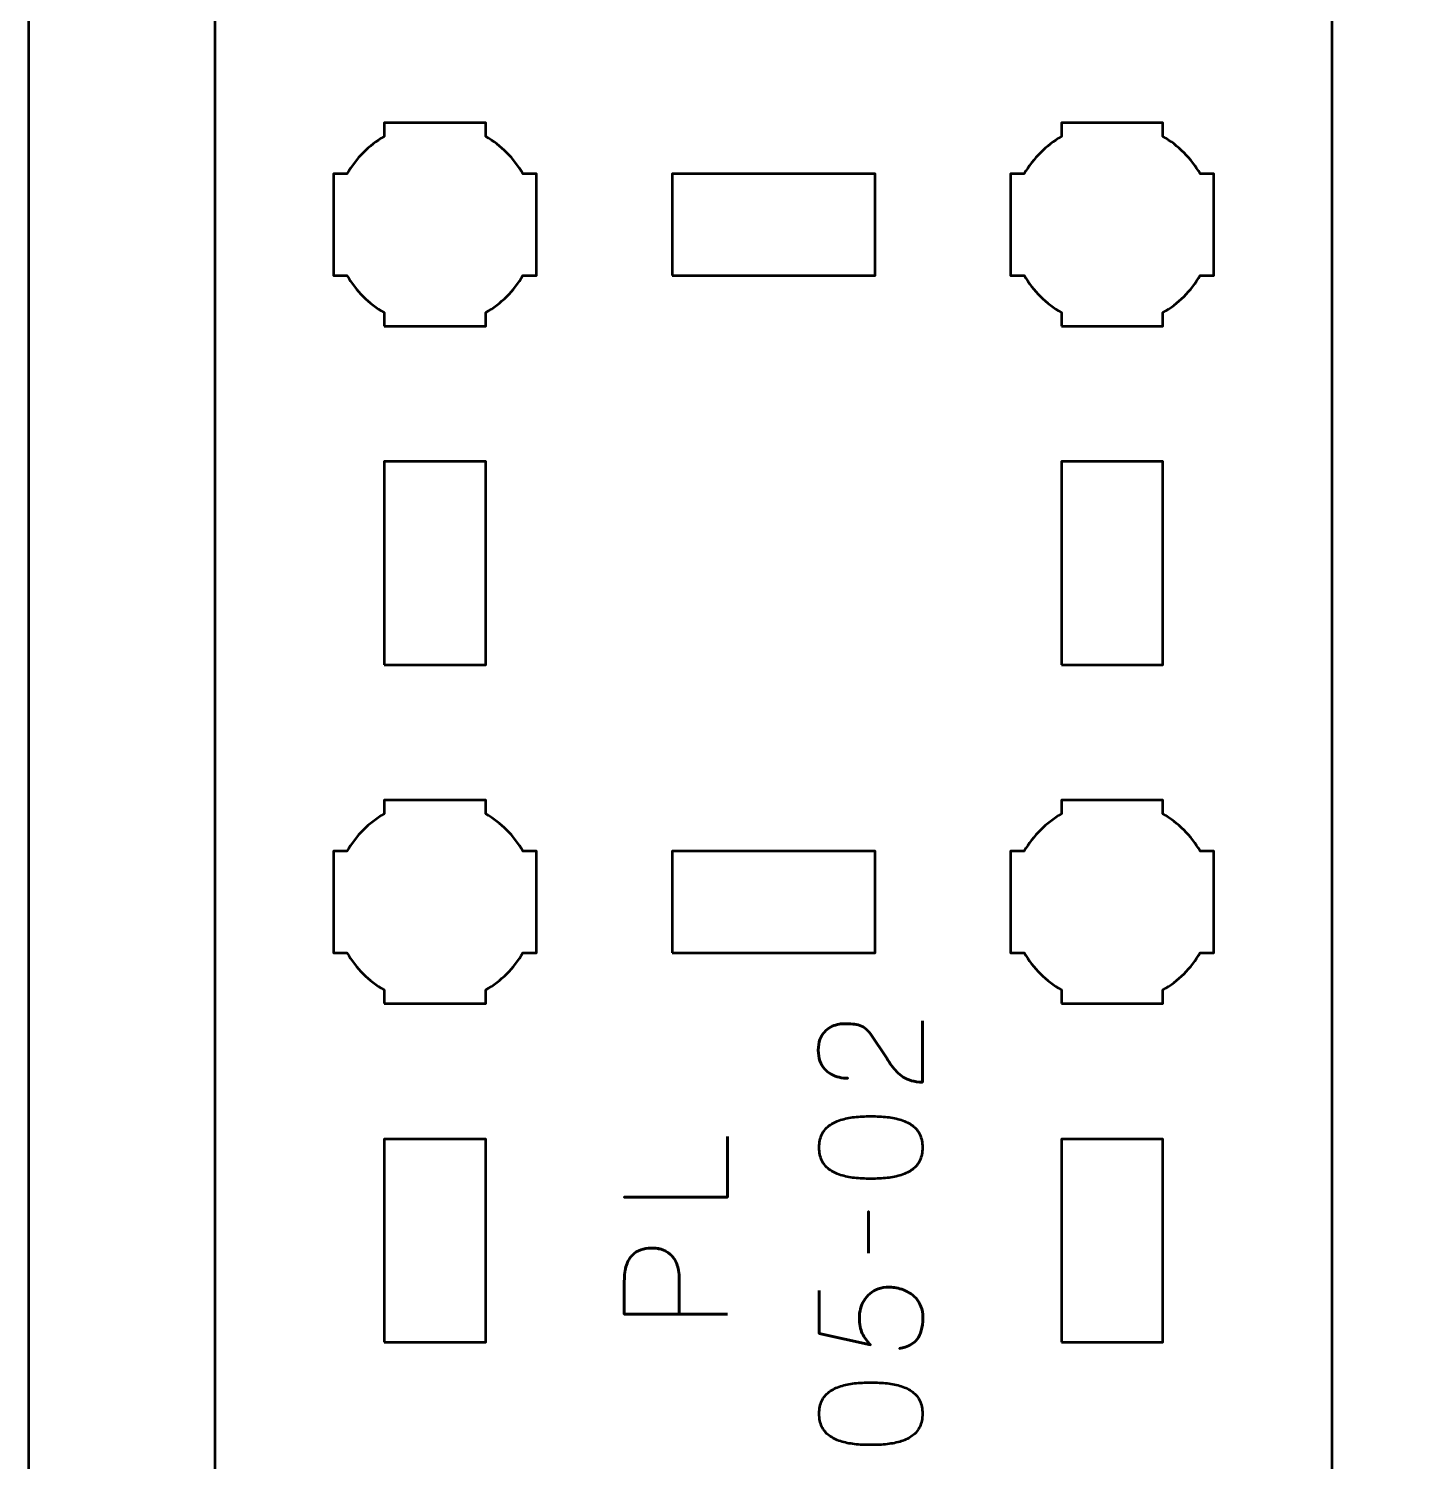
# Model space of a CAD drawing. Header units: centimetres. Extents: x -21 to 0, y -29.7 to 0.
# Drawn here: x -21 to -16.946, y -18.302 to -14.072 of the extents above; entities that cross this region are included whole.
import ezdxf

# ---------------------------------------------------------------- set-up
doc = ezdxf.new("R2010")
doc.units = ezdxf.units.CM
doc.header["$MEASUREMENT"] = 0
doc.layers.add('Layer 1', color=7, linetype='Continuous')

msp = doc.modelspace()

# ---------------------------------------------------------------- linework, layer by layer
at = {"layer": 'Layer 1', "color": 1, "lineweight": 53}
msp.add_open_spline([(-21.00003, -29.19995), (-21.00003, -29.19995), (-21.00003, -5.29992), (-21.00003, -5.29992), (-21.00003, -5.29992), (-21.00003, -5.21709), (-20.93286, -5.14992), (-20.85003, -5.14992), (-20.85003, -5.14992), (-20.7672, -5.14992), (-20.70003, -5.08275), (-20.70003, -4.99992), (-20.70003, -4.99992), (-20.70003, -4.91709), (-20.7672, -4.84992), (-20.85003, -4.84992), (-20.85003, -4.84992), (-20.93286, -4.84992), (-21.00003, -4.78275), (-21.00003, -4.69992), (-21.00003, -4.69992), (-21.00003, -4.61709), (-20.93286, -4.54992), (-20.85003, -4.54992), (-20.85003, -4.54992), (-20.7672, -4.54992), (-20.70003, -4.48275), (-20.70003, -4.39992), (-20.70003, -4.39992), (-20.70003, -4.31709), (-20.7672, -4.24992), (-20.85003, -4.24992), (-20.85003, -4.24992), (-20.93286, -4.24992), (-21.00003, -4.18275), (-21.00003, -4.09992), (-21.00003, -4.09992), (-21.00003, -4.01709), (-20.93286, -3.94992), (-20.85003, -3.94992), (-20.85003, -3.94992), (-20.7672, -3.94992), (-20.70003, -3.88275), (-20.70003, -3.79992), (-20.70003, -3.79992), (-20.70003, -3.71709), (-20.7672, -3.64992), (-20.85003, -3.64992), (-20.85003, -3.64992), (-20.93286, -3.64992), (-21.00003, -3.58275), (-21.00003, -3.49992), (-21.00003, -3.49992), (-21.00003, -3.41709), (-20.93286, -3.34992), (-20.85003, -3.34992), (-20.85003, -3.34992), (-20.7672, -3.34992), (-20.70003, -3.28275), (-20.70003, -3.19992), (-20.70003, -3.19992), (-20.70003, -3.11709), (-20.7672, -3.04992), (-20.85003, -3.04992), (-20.85003, -3.04992), (-20.93286, -3.04992), (-21.00003, -2.98275), (-21.00003, -2.89992), (-21.00003, -2.89992), (-21.00003, -2.81709), (-20.93286, -2.74992), (-20.85003, -2.74992), (-20.85003, -2.74992), (-20.7672, -2.74992), (-20.70003, -2.68275), (-20.70003, -2.59992), (-20.70003, -2.59992), (-20.70003, -2.51709), (-20.7672, -2.44992), (-20.85003, -2.44992), (-20.85003, -2.44992), (-20.93286, -2.44992), (-21.00003, -2.38275), (-21.00003, -2.29992), (-21.00003, -2.29992), (-21.00003, -2.21709), (-20.93286, -2.14992), (-20.85003, -2.14992), (-20.85003, -2.14992), (-20.7672, -2.14992), (-20.70003, -2.08275), (-20.70003, -1.99992), (-20.70003, -1.99992), (-20.70003, -1.91709), (-20.7672, -1.84992), (-20.85003, -1.84992), (-20.85003, -1.84992), (-20.93286, -1.84992), (-21.00003, -1.78275), (-21.00003, -1.69992), (-21.00003, -1.69992), (-21.00003, -1.61709), (-20.93286, -1.54992), (-20.85003, -1.54992), (-20.85003, -1.54992), (-20.7672, -1.54992), (-20.70003, -1.48275), (-20.70003, -1.39992), (-20.70003, -1.39992), (-20.70003, -1.31709), (-20.7672, -1.24992), (-20.85003, -1.24992), (-20.85003, -1.24992), (-20.93286, -1.24992), (-21.00003, -1.18275), (-21.00003, -1.09992), (-21.00003, -1.09992), (-21.00003, -1.09992), (-21.00003, -0.49992), (-21.00003, -0.49992), (-21.00003, -0.49992), (-21.00003, -0.22295), (-20.77694, 0.00004), (-20.49994, 0.00004), (-20.49994, 0.00004), (-20.49994, 0.00004), (-0.50008, 0.00004), (-0.50008, 0.00004), (-0.50008, 0.00004), (-0.22294, 0.00004), (0.00002, -0.22295), (0.00002, -0.49992), (0.00002, -0.49992), (0.00002, -0.49992), (0.00002, -29.19995), (0.00002, -29.19995), (0.00002, -29.19995), (0.00002, -29.47695), (-0.22294, -29.70004), (-0.50008, -29.70004), (-0.50008, -29.70004), (-0.50008, -29.70004), (-20.49994, -29.70004), (-20.49994, -29.70004), (-20.49994, -29.70004), (-20.77694, -29.70004), (-21.00003, -29.47695), (-21.00003, -29.19995)], degree=3, knots=[0, 0, 0, 0, 0.027027, 0.027027, 0.027027, 0.027027, 0.0540541, 0.0540541, 0.0540541, 0.0540541, 0.0810811, 0.0810811, 0.0810811, 0.0810811, 0.1081081, 0.1081081, 0.1081081, 0.1081081, 0.1351351, 0.1351351, 0.1351351, 0.1351351, 0.1621622, 0.1621622, 0.1621622, 0.1621622, 0.1891892, 0.1891892, 0.1891892, 0.1891892, 0.2162162, 0.2162162, 0.2162162, 0.2162162, 0.2432432, 0.2432432, 0.2432432, 0.2432432, 0.2702703, 0.2702703, 0.2702703, 0.2702703, 0.2972973, 0.2972973, 0.2972973, 0.2972973, 0.3243243, 0.3243243, 0.3243243, 0.3243243, 0.3513514, 0.3513514, 0.3513514, 0.3513514, 0.3783784, 0.3783784, 0.3783784, 0.3783784, 0.4054054, 0.4054054, 0.4054054, 0.4054054, 0.4324324, 0.4324324, 0.4324324, 0.4324324, 0.4594595, 0.4594595, 0.4594595, 0.4594595, 0.4864865, 0.4864865, 0.4864865, 0.4864865, 0.5135135, 0.5135135, 0.5135135, 0.5135135, 0.5405405, 0.5405405, 0.5405405, 0.5405405, 0.5675676, 0.5675676, 0.5675676, 0.5675676, 0.5945946, 0.5945946, 0.5945946, 0.5945946, 0.6216216, 0.6216216, 0.6216216, 0.6216216, 0.6486486, 0.6486486, 0.6486486, 0.6486486, 0.6756757, 0.6756757, 0.6756757, 0.6756757, 0.7027027, 0.7027027, 0.7027027, 0.7027027, 0.7297297, 0.7297297, 0.7297297, 0.7297297, 0.7567568, 0.7567568, 0.7567568, 0.7567568, 0.7837838, 0.7837838, 0.7837838, 0.7837838, 0.8108108, 0.8108108, 0.8108108, 0.8108108, 0.8378378, 0.8378378, 0.8378378, 0.8378378, 0.8648649, 0.8648649, 0.8648649, 0.8648649, 0.8918919, 0.8918919, 0.8918919, 0.8918919, 0.9189189, 0.9189189, 0.9189189, 0.9189189, 0.9459459, 0.9459459, 0.9459459, 0.9459459, 0.972973, 0.972973, 0.972973, 0.972973, 1, 1, 1, 1], dxfattribs=at)
at = {"layer": 'Layer 1', "color": 3, "lineweight": 53}
msp.add_open_spline([(-17.65, -19.3), (-17.65, -19.3), (-19.95, -19.3), (-19.95, -19.3), (-19.95, -19.3), (-20.22609, -19.3), (-20.45, -19.07609), (-20.45, -18.8), (-20.45, -18.8), (-20.45, -18.8), (-20.45, -10.5), (-20.45, -10.5), (-20.45, -10.5), (-20.45, -10.22391), (-20.22609, -10), (-19.95, -10), (-19.95, -10), (-19.95, -10), (-17.65, -10), (-17.65, -10), (-17.65, -10), (-17.37391, -10), (-17.15, -10.22391), (-17.15, -10.5), (-17.15, -10.5), (-17.15, -10.5), (-17.15, -18.8), (-17.15, -18.8), (-17.15, -18.8), (-17.15, -19.07609), (-17.37391, -19.3), (-17.65, -19.3)], degree=3, knots=[0, 0, 0, 0, 0.125, 0.125, 0.125, 0.125, 0.25, 0.25, 0.25, 0.25, 0.375, 0.375, 0.375, 0.375, 0.5, 0.5, 0.5, 0.5, 0.625, 0.625, 0.625, 0.625, 0.75, 0.75, 0.75, 0.75, 0.875, 0.875, 0.875, 0.875, 1, 1, 1, 1], dxfattribs=at)
at = {"layer": 'Layer 1', "lineweight": 53}
for points, knots in [([(-19.95, -14.95), (-19.95, -14.95), (-19.95, -14.90985), (-19.95, -14.90985), (-19.95, -14.90985), (-19.99553, -14.8835), (-20.0335, -14.84553), (-20.05985, -14.8), (-20.05985, -14.8), (-20.05985, -14.8), (-20.1, -14.8), (-20.1, -14.8), (-20.1, -14.8), (-20.1, -14.8), (-20.1, -14.65), (-20.1, -14.65), (-20.1, -14.65), (-20.1, -14.65), (-20.1, -14.5), (-20.1, -14.5), (-20.1, -14.5), (-20.1, -14.5), (-20.05985, -14.5), (-20.05985, -14.5), (-20.05985, -14.5), (-20.0335, -14.45447), (-19.99553, -14.4165), (-19.95, -14.39015), (-19.95, -14.39015), (-19.95, -14.39015), (-19.95, -14.35), (-19.95, -14.35), (-19.95, -14.35), (-19.95, -14.35), (-19.8, -14.35), (-19.8, -14.35), (-19.8, -14.35), (-19.8, -14.35), (-19.65, -14.35), (-19.65, -14.35), (-19.65, -14.35), (-19.65, -14.35), (-19.65, -14.39015), (-19.65, -14.39015), (-19.65, -14.39015), (-19.60447, -14.4165), (-19.5665, -14.45447), (-19.54015, -14.5), (-19.54015, -14.5), (-19.54015, -14.5), (-19.5, -14.5), (-19.5, -14.5), (-19.5, -14.5), (-19.5, -14.5), (-19.5, -14.65), (-19.5, -14.65), (-19.5, -14.65), (-19.5, -14.65), (-19.5, -14.8), (-19.5, -14.8), (-19.5, -14.8), (-19.5, -14.8), (-19.54015, -14.8), (-19.54015, -14.8), (-19.54015, -14.8), (-19.5665, -14.84553), (-19.60447, -14.8835), (-19.65, -14.90985), (-19.65, -14.90985), (-19.65, -14.90985), (-19.65, -14.95), (-19.65, -14.95), (-19.65, -14.95), (-19.65, -14.95), (-19.8, -14.95), (-19.8, -14.95), (-19.8, -14.95), (-19.8, -14.95), (-19.95, -14.95), (-19.95, -14.95)], [0, 0, 0, 0, 0.05, 0.05, 0.05, 0.05, 0.1, 0.1, 0.1, 0.1, 0.15, 0.15, 0.15, 0.15, 0.2, 0.2, 0.2, 0.2, 0.25, 0.25, 0.25, 0.25, 0.3, 0.3, 0.3, 0.3, 0.35, 0.35, 0.35, 0.35, 0.4, 0.4, 0.4, 0.4, 0.45, 0.45, 0.45, 0.45, 0.5, 0.5, 0.5, 0.5, 0.55, 0.55, 0.55, 0.55, 0.6, 0.6, 0.6, 0.6, 0.65, 0.65, 0.65, 0.65, 0.7, 0.7, 0.7, 0.7, 0.75, 0.75, 0.75, 0.75, 0.8, 0.8, 0.8, 0.8, 0.85, 0.85, 0.85, 0.85, 0.9, 0.9, 0.9, 0.9, 0.95, 0.95, 0.95, 0.95, 1, 1, 1, 1]), ([(-17.95, -14.95), (-17.95, -14.95), (-17.95, -14.90985), (-17.95, -14.90985), (-17.95, -14.90985), (-17.99553, -14.8835), (-18.0335, -14.84553), (-18.05985, -14.8), (-18.05985, -14.8), (-18.05985, -14.8), (-18.1, -14.8), (-18.1, -14.8), (-18.1, -14.8), (-18.1, -14.8), (-18.1, -14.65), (-18.1, -14.65), (-18.1, -14.65), (-18.1, -14.65), (-18.1, -14.5), (-18.1, -14.5), (-18.1, -14.5), (-18.1, -14.5), (-18.05985, -14.5), (-18.05985, -14.5), (-18.05985, -14.5), (-18.0335, -14.45447), (-17.99553, -14.4165), (-17.95, -14.39015), (-17.95, -14.39015), (-17.95, -14.39015), (-17.95, -14.35), (-17.95, -14.35), (-17.95, -14.35), (-17.95, -14.35), (-17.8, -14.35), (-17.8, -14.35), (-17.8, -14.35), (-17.8, -14.35), (-17.65, -14.35), (-17.65, -14.35), (-17.65, -14.35), (-17.65, -14.35), (-17.65, -14.39015), (-17.65, -14.39015), (-17.65, -14.39015), (-17.60447, -14.4165), (-17.5665, -14.45447), (-17.54015, -14.5), (-17.54015, -14.5), (-17.54015, -14.5), (-17.5, -14.5), (-17.5, -14.5), (-17.5, -14.5), (-17.5, -14.5), (-17.5, -14.65), (-17.5, -14.65), (-17.5, -14.65), (-17.5, -14.65), (-17.5, -14.8), (-17.5, -14.8), (-17.5, -14.8), (-17.5, -14.8), (-17.54015, -14.8), (-17.54015, -14.8), (-17.54015, -14.8), (-17.5665, -14.84553), (-17.60447, -14.8835), (-17.65, -14.90985), (-17.65, -14.90985), (-17.65, -14.90985), (-17.65, -14.95), (-17.65, -14.95), (-17.65, -14.95), (-17.65, -14.95), (-17.8, -14.95), (-17.8, -14.95), (-17.8, -14.95), (-17.8, -14.95), (-17.95, -14.95), (-17.95, -14.95)], [0, 0, 0, 0, 0.05, 0.05, 0.05, 0.05, 0.1, 0.1, 0.1, 0.1, 0.15, 0.15, 0.15, 0.15, 0.2, 0.2, 0.2, 0.2, 0.25, 0.25, 0.25, 0.25, 0.3, 0.3, 0.3, 0.3, 0.35, 0.35, 0.35, 0.35, 0.4, 0.4, 0.4, 0.4, 0.45, 0.45, 0.45, 0.45, 0.5, 0.5, 0.5, 0.5, 0.55, 0.55, 0.55, 0.55, 0.6, 0.6, 0.6, 0.6, 0.65, 0.65, 0.65, 0.65, 0.7, 0.7, 0.7, 0.7, 0.75, 0.75, 0.75, 0.75, 0.8, 0.8, 0.8, 0.8, 0.85, 0.85, 0.85, 0.85, 0.9, 0.9, 0.9, 0.9, 0.95, 0.95, 0.95, 0.95, 1, 1, 1, 1]), ([(-19.1, -14.8), (-19.1, -14.8), (-19.1, -14.5), (-19.1, -14.5), (-19.1, -14.5), (-19.1, -14.5), (-18.5, -14.5), (-18.5, -14.5), (-18.5, -14.5), (-18.5, -14.5), (-18.5, -14.8), (-18.5, -14.8), (-18.5, -14.8), (-18.5, -14.8), (-19.1, -14.8), (-19.1, -14.8)], [0, 0, 0, 0, 0.25, 0.25, 0.25, 0.25, 0.5, 0.5, 0.5, 0.5, 0.75, 0.75, 0.75, 0.75, 1, 1, 1, 1]), ([(-19.95, -15.95), (-19.95, -15.95), (-19.95, -15.35), (-19.95, -15.35), (-19.95, -15.35), (-19.95, -15.35), (-19.65, -15.35), (-19.65, -15.35), (-19.65, -15.35), (-19.65, -15.35), (-19.65, -15.95), (-19.65, -15.95), (-19.65, -15.95), (-19.65, -15.95), (-19.95, -15.95), (-19.95, -15.95)], [0, 0, 0, 0, 0.25, 0.25, 0.25, 0.25, 0.5, 0.5, 0.5, 0.5, 0.75, 0.75, 0.75, 0.75, 1, 1, 1, 1]), ([(-17.95, -15.95), (-17.95, -15.95), (-17.95, -15.35), (-17.95, -15.35), (-17.95, -15.35), (-17.95, -15.35), (-17.65, -15.35), (-17.65, -15.35), (-17.65, -15.35), (-17.65, -15.35), (-17.65, -15.95), (-17.65, -15.95), (-17.65, -15.95), (-17.65, -15.95), (-17.95, -15.95), (-17.95, -15.95)], [0, 0, 0, 0, 0.25, 0.25, 0.25, 0.25, 0.5, 0.5, 0.5, 0.5, 0.75, 0.75, 0.75, 0.75, 1, 1, 1, 1]), ([(-19.95, -16.95), (-19.95, -16.95), (-19.95, -16.90985), (-19.95, -16.90985), (-19.95, -16.90985), (-19.99553, -16.8835), (-20.0335, -16.84553), (-20.05985, -16.8), (-20.05985, -16.8), (-20.05985, -16.8), (-20.1, -16.8), (-20.1, -16.8), (-20.1, -16.8), (-20.1, -16.8), (-20.1, -16.65), (-20.1, -16.65), (-20.1, -16.65), (-20.1, -16.65), (-20.1, -16.5), (-20.1, -16.5), (-20.1, -16.5), (-20.1, -16.5), (-20.05985, -16.5), (-20.05985, -16.5), (-20.05985, -16.5), (-20.0335, -16.45447), (-19.99553, -16.4165), (-19.95, -16.39015), (-19.95, -16.39015), (-19.95, -16.39015), (-19.95, -16.35), (-19.95, -16.35), (-19.95, -16.35), (-19.95, -16.35), (-19.8, -16.35), (-19.8, -16.35), (-19.8, -16.35), (-19.8, -16.35), (-19.65, -16.35), (-19.65, -16.35), (-19.65, -16.35), (-19.65, -16.35), (-19.65, -16.39015), (-19.65, -16.39015), (-19.65, -16.39015), (-19.60447, -16.4165), (-19.5665, -16.45447), (-19.54015, -16.5), (-19.54015, -16.5), (-19.54015, -16.5), (-19.5, -16.5), (-19.5, -16.5), (-19.5, -16.5), (-19.5, -16.5), (-19.5, -16.65), (-19.5, -16.65), (-19.5, -16.65), (-19.5, -16.65), (-19.5, -16.8), (-19.5, -16.8), (-19.5, -16.8), (-19.5, -16.8), (-19.54015, -16.8), (-19.54015, -16.8), (-19.54015, -16.8), (-19.5665, -16.84553), (-19.60447, -16.8835), (-19.65, -16.90985), (-19.65, -16.90985), (-19.65, -16.90985), (-19.65, -16.95), (-19.65, -16.95), (-19.65, -16.95), (-19.65, -16.95), (-19.8, -16.95), (-19.8, -16.95), (-19.8, -16.95), (-19.8, -16.95), (-19.95, -16.95), (-19.95, -16.95)], [0, 0, 0, 0, 0.05, 0.05, 0.05, 0.05, 0.1, 0.1, 0.1, 0.1, 0.15, 0.15, 0.15, 0.15, 0.2, 0.2, 0.2, 0.2, 0.25, 0.25, 0.25, 0.25, 0.3, 0.3, 0.3, 0.3, 0.35, 0.35, 0.35, 0.35, 0.4, 0.4, 0.4, 0.4, 0.45, 0.45, 0.45, 0.45, 0.5, 0.5, 0.5, 0.5, 0.55, 0.55, 0.55, 0.55, 0.6, 0.6, 0.6, 0.6, 0.65, 0.65, 0.65, 0.65, 0.7, 0.7, 0.7, 0.7, 0.75, 0.75, 0.75, 0.75, 0.8, 0.8, 0.8, 0.8, 0.85, 0.85, 0.85, 0.85, 0.9, 0.9, 0.9, 0.9, 0.95, 0.95, 0.95, 0.95, 1, 1, 1, 1]), ([(-17.95, -16.95), (-17.95, -16.95), (-17.95, -16.90985), (-17.95, -16.90985), (-17.95, -16.90985), (-17.99553, -16.8835), (-18.0335, -16.84553), (-18.05985, -16.8), (-18.05985, -16.8), (-18.05985, -16.8), (-18.1, -16.8), (-18.1, -16.8), (-18.1, -16.8), (-18.1, -16.8), (-18.1, -16.65), (-18.1, -16.65), (-18.1, -16.65), (-18.1, -16.65), (-18.1, -16.5), (-18.1, -16.5), (-18.1, -16.5), (-18.1, -16.5), (-18.05985, -16.5), (-18.05985, -16.5), (-18.05985, -16.5), (-18.0335, -16.45447), (-17.99553, -16.4165), (-17.95, -16.39015), (-17.95, -16.39015), (-17.95, -16.39015), (-17.95, -16.35), (-17.95, -16.35), (-17.95, -16.35), (-17.95, -16.35), (-17.8, -16.35), (-17.8, -16.35), (-17.8, -16.35), (-17.8, -16.35), (-17.65, -16.35), (-17.65, -16.35), (-17.65, -16.35), (-17.65, -16.35), (-17.65, -16.39015), (-17.65, -16.39015), (-17.65, -16.39015), (-17.60447, -16.4165), (-17.5665, -16.45447), (-17.54015, -16.5), (-17.54015, -16.5), (-17.54015, -16.5), (-17.5, -16.5), (-17.5, -16.5), (-17.5, -16.5), (-17.5, -16.5), (-17.5, -16.65), (-17.5, -16.65), (-17.5, -16.65), (-17.5, -16.65), (-17.5, -16.8), (-17.5, -16.8), (-17.5, -16.8), (-17.5, -16.8), (-17.54015, -16.8), (-17.54015, -16.8), (-17.54015, -16.8), (-17.5665, -16.84553), (-17.60447, -16.8835), (-17.65, -16.90985), (-17.65, -16.90985), (-17.65, -16.90985), (-17.65, -16.95), (-17.65, -16.95), (-17.65, -16.95), (-17.65, -16.95), (-17.8, -16.95), (-17.8, -16.95), (-17.8, -16.95), (-17.8, -16.95), (-17.95, -16.95), (-17.95, -16.95)], [0, 0, 0, 0, 0.05, 0.05, 0.05, 0.05, 0.1, 0.1, 0.1, 0.1, 0.15, 0.15, 0.15, 0.15, 0.2, 0.2, 0.2, 0.2, 0.25, 0.25, 0.25, 0.25, 0.3, 0.3, 0.3, 0.3, 0.35, 0.35, 0.35, 0.35, 0.4, 0.4, 0.4, 0.4, 0.45, 0.45, 0.45, 0.45, 0.5, 0.5, 0.5, 0.5, 0.55, 0.55, 0.55, 0.55, 0.6, 0.6, 0.6, 0.6, 0.65, 0.65, 0.65, 0.65, 0.7, 0.7, 0.7, 0.7, 0.75, 0.75, 0.75, 0.75, 0.8, 0.8, 0.8, 0.8, 0.85, 0.85, 0.85, 0.85, 0.9, 0.9, 0.9, 0.9, 0.95, 0.95, 0.95, 0.95, 1, 1, 1, 1]), ([(-19.1, -16.8), (-19.1, -16.8), (-19.1, -16.5), (-19.1, -16.5), (-19.1, -16.5), (-19.1, -16.5), (-18.5, -16.5), (-18.5, -16.5), (-18.5, -16.5), (-18.5, -16.5), (-18.5, -16.8), (-18.5, -16.8), (-18.5, -16.8), (-18.5, -16.8), (-19.1, -16.8), (-19.1, -16.8)], [0, 0, 0, 0, 0.25, 0.25, 0.25, 0.25, 0.5, 0.5, 0.5, 0.5, 0.75, 0.75, 0.75, 0.75, 1, 1, 1, 1]), ([(-19.95, -17.95), (-19.95, -17.95), (-19.95, -17.35), (-19.95, -17.35), (-19.95, -17.35), (-19.95, -17.35), (-19.65, -17.35), (-19.65, -17.35), (-19.65, -17.35), (-19.65, -17.35), (-19.65, -17.95), (-19.65, -17.95), (-19.65, -17.95), (-19.65, -17.95), (-19.95, -17.95), (-19.95, -17.95)], [0, 0, 0, 0, 0.25, 0.25, 0.25, 0.25, 0.5, 0.5, 0.5, 0.5, 0.75, 0.75, 0.75, 0.75, 1, 1, 1, 1]), ([(-17.95, -17.95), (-17.95, -17.95), (-17.95, -17.35), (-17.95, -17.35), (-17.95, -17.35), (-17.95, -17.35), (-17.65, -17.35), (-17.65, -17.35), (-17.65, -17.35), (-17.65, -17.35), (-17.65, -17.95), (-17.65, -17.95), (-17.65, -17.95), (-17.65, -17.95), (-17.95, -17.95), (-17.95, -17.95)], [0, 0, 0, 0, 0.25, 0.25, 0.25, 0.25, 0.5, 0.5, 0.5, 0.5, 0.75, 0.75, 0.75, 0.75, 1, 1, 1, 1])]:
    msp.add_open_spline(points, degree=3, knots=knots, dxfattribs=at)
at = {"layer": 'Layer 1', "color": 5, "lineweight": 53}
for points, knots in [([(-18.36037, -17.00083), (-18.36037, -17.00083), (-18.36037, -17.18244), (-18.36037, -17.18244), (-18.36037, -17.18244), (-18.37265, -17.18209), (-18.38351, -17.18054), (-18.39283, -17.17792), (-18.39283, -17.17792), (-18.40214, -17.17524), (-18.41032, -17.17165), (-18.41738, -17.1672), (-18.41738, -17.1672), (-18.42443, -17.16268), (-18.43071, -17.15753), (-18.43622, -17.15168), (-18.43622, -17.15168), (-18.44179, -17.14582), (-18.44687, -17.13954), (-18.45167, -17.13277), (-18.45167, -17.13277), (-18.4564, -17.126), (-18.46112, -17.11901), (-18.46578, -17.11174), (-18.46578, -17.11174), (-18.46578, -17.11174), (-18.51404, -17.03935), (-18.51404, -17.03935), (-18.51404, -17.03935), (-18.51926, -17.03195), (-18.5249, -17.02616), (-18.53111, -17.02207), (-18.53111, -17.02207), (-18.53725, -17.01791), (-18.54374, -17.01501), (-18.55052, -17.01325), (-18.55052, -17.01325), (-18.55736, -17.01156), (-18.56427, -17.0105), (-18.5714, -17.01015), (-18.5714, -17.01015), (-18.57853, -17.00979), (-18.58565, -17.00965), (-18.59278, -17.00972), (-18.59278, -17.00972), (-18.59863, -17.00972), (-18.60491, -17.0105), (-18.61169, -17.01205), (-18.61169, -17.01205), (-18.61839, -17.01367), (-18.62509, -17.01621), (-18.63172, -17.01981), (-18.63172, -17.01981), (-18.63836, -17.02341), (-18.64442, -17.02821), (-18.64993, -17.0342), (-18.64993, -17.0342), (-18.65536, -17.0402), (-18.65973, -17.04761), (-18.66305, -17.05643), (-18.66305, -17.05643), (-18.66637, -17.06525), (-18.66806, -17.07562), (-18.66813, -17.08761), (-18.66813, -17.08761), (-18.66806, -17.09968), (-18.66637, -17.11033), (-18.66312, -17.11951), (-18.66312, -17.11951), (-18.65988, -17.12868), (-18.65536, -17.13651), (-18.64965, -17.143), (-18.64965, -17.143), (-18.64393, -17.14949), (-18.6373, -17.15471), (-18.62989, -17.1588), (-18.62989, -17.1588), (-18.62248, -17.1629), (-18.61458, -17.16586), (-18.60625, -17.16776), (-18.60625, -17.16776), (-18.59793, -17.16967), (-18.58946, -17.17059), (-18.58092, -17.17059), (-18.58092, -17.17059), (-18.58946, -17.17059), (-18.59793, -17.16967), (-18.60625, -17.16776), (-18.60625, -17.16776), (-18.61458, -17.16586), (-18.62248, -17.1629), (-18.62989, -17.1588), (-18.62989, -17.1588), (-18.6373, -17.15471), (-18.64393, -17.14949), (-18.64965, -17.143), (-18.64965, -17.143), (-18.65536, -17.13651), (-18.65988, -17.12868), (-18.66312, -17.11951), (-18.66312, -17.11951), (-18.66637, -17.11033), (-18.66806, -17.09968), (-18.66813, -17.08761), (-18.66813, -17.08761), (-18.66806, -17.07562), (-18.66637, -17.06525), (-18.66305, -17.05643), (-18.66305, -17.05643), (-18.65973, -17.04761), (-18.65536, -17.0402), (-18.64993, -17.0342), (-18.64993, -17.0342), (-18.64442, -17.02821), (-18.63836, -17.02341), (-18.63172, -17.01981), (-18.63172, -17.01981), (-18.62509, -17.01621), (-18.61839, -17.01367), (-18.61169, -17.01205), (-18.61169, -17.01205), (-18.60491, -17.0105), (-18.59863, -17.00972), (-18.59278, -17.00972), (-18.59278, -17.00972), (-18.58565, -17.00965), (-18.57853, -17.00979), (-18.5714, -17.01015), (-18.5714, -17.01015), (-18.56427, -17.0105), (-18.55736, -17.01156), (-18.55052, -17.01325), (-18.55052, -17.01325), (-18.54374, -17.01501), (-18.53725, -17.01791), (-18.53111, -17.02207), (-18.53111, -17.02207), (-18.5249, -17.02616), (-18.51926, -17.03195), (-18.51404, -17.03935), (-18.51404, -17.03935), (-18.51404, -17.03935), (-18.46578, -17.11174), (-18.46578, -17.11174), (-18.46578, -17.11174), (-18.46112, -17.11901), (-18.4564, -17.126), (-18.45167, -17.13277), (-18.45167, -17.13277), (-18.44687, -17.13954), (-18.44179, -17.14582), (-18.43622, -17.15168), (-18.43622, -17.15168), (-18.43071, -17.15753), (-18.42443, -17.16268), (-18.41738, -17.1672), (-18.41738, -17.1672), (-18.41032, -17.17165), (-18.40214, -17.17524), (-18.39283, -17.17792), (-18.39283, -17.17792), (-18.38351, -17.18054), (-18.37265, -17.18209), (-18.36037, -17.18244), (-18.36037, -17.18244), (-18.36037, -17.18244), (-18.36037, -17.00083), (-18.36037, -17.00083)], [0, 0, 0, 0, 0.0238095, 0.0238095, 0.0238095, 0.0238095, 0.047619, 0.047619, 0.047619, 0.047619, 0.0714286, 0.0714286, 0.0714286, 0.0714286, 0.0952381, 0.0952381, 0.0952381, 0.0952381, 0.1190476, 0.1190476, 0.1190476, 0.1190476, 0.1428571, 0.1428571, 0.1428571, 0.1428571, 0.1666667, 0.1666667, 0.1666667, 0.1666667, 0.1904762, 0.1904762, 0.1904762, 0.1904762, 0.2142857, 0.2142857, 0.2142857, 0.2142857, 0.2380952, 0.2380952, 0.2380952, 0.2380952, 0.2619048, 0.2619048, 0.2619048, 0.2619048, 0.2857143, 0.2857143, 0.2857143, 0.2857143, 0.3095238, 0.3095238, 0.3095238, 0.3095238, 0.3333333, 0.3333333, 0.3333333, 0.3333333, 0.3571429, 0.3571429, 0.3571429, 0.3571429, 0.3809524, 0.3809524, 0.3809524, 0.3809524, 0.4047619, 0.4047619, 0.4047619, 0.4047619, 0.4285714, 0.4285714, 0.4285714, 0.4285714, 0.452381, 0.452381, 0.452381, 0.452381, 0.4761905, 0.4761905, 0.4761905, 0.4761905, 0.5, 0.5, 0.5, 0.5, 0.5238095, 0.5238095, 0.5238095, 0.5238095, 0.547619, 0.547619, 0.547619, 0.547619, 0.5714286, 0.5714286, 0.5714286, 0.5714286, 0.5952381, 0.5952381, 0.5952381, 0.5952381, 0.6190476, 0.6190476, 0.6190476, 0.6190476, 0.6428571, 0.6428571, 0.6428571, 0.6428571, 0.6666667, 0.6666667, 0.6666667, 0.6666667, 0.6904762, 0.6904762, 0.6904762, 0.6904762, 0.7142857, 0.7142857, 0.7142857, 0.7142857, 0.7380952, 0.7380952, 0.7380952, 0.7380952, 0.7619048, 0.7619048, 0.7619048, 0.7619048, 0.7857143, 0.7857143, 0.7857143, 0.7857143, 0.8095238, 0.8095238, 0.8095238, 0.8095238, 0.8333333, 0.8333333, 0.8333333, 0.8333333, 0.8571429, 0.8571429, 0.8571429, 0.8571429, 0.8809524, 0.8809524, 0.8809524, 0.8809524, 0.9047619, 0.9047619, 0.9047619, 0.9047619, 0.9285714, 0.9285714, 0.9285714, 0.9285714, 0.952381, 0.952381, 0.952381, 0.952381, 0.9761905, 0.9761905, 0.9761905, 0.9761905, 1, 1, 1, 1]), ([(-18.36037, -17.37505), (-18.36044, -17.36024), (-18.36305, -17.34747), (-18.36813, -17.33681), (-18.36813, -17.33681), (-18.37321, -17.32623), (-18.38048, -17.31741), (-18.38972, -17.31036), (-18.38972, -17.31036), (-18.39903, -17.30337), (-18.41004, -17.29787), (-18.42274, -17.29378), (-18.42274, -17.29378), (-18.43544, -17.28975), (-18.44934, -17.28686), (-18.46458, -17.28524), (-18.46458, -17.28524), (-18.47982, -17.28354), (-18.49584, -17.2827), (-18.51277, -17.28277), (-18.51277, -17.28277), (-18.52963, -17.2827), (-18.54565, -17.28354), (-18.56082, -17.28524), (-18.56082, -17.28524), (-18.57599, -17.28686), (-18.58996, -17.28975), (-18.60266, -17.29378), (-18.60266, -17.29378), (-18.61529, -17.29787), (-18.62629, -17.30337), (-18.63568, -17.31036), (-18.63568, -17.31036), (-18.64499, -17.31741), (-18.65226, -17.32623), (-18.65734, -17.33681), (-18.65734, -17.33681), (-18.66249, -17.34747), (-18.6651, -17.36024), (-18.66517, -17.37505), (-18.66517, -17.37505), (-18.6651, -17.38987), (-18.66249, -17.40264), (-18.65734, -17.4133), (-18.65734, -17.4133), (-18.65226, -17.42388), (-18.64499, -17.4327), (-18.63568, -17.43975), (-18.63568, -17.43975), (-18.62629, -17.44674), (-18.61529, -17.45224), (-18.60266, -17.45633), (-18.60266, -17.45633), (-18.58996, -17.46036), (-18.57599, -17.46325), (-18.56082, -17.46487), (-18.56082, -17.46487), (-18.54565, -17.46656), (-18.52963, -17.46741), (-18.51277, -17.46734), (-18.51277, -17.46734), (-18.49584, -17.46741), (-18.47982, -17.46656), (-18.46458, -17.46487), (-18.46458, -17.46487), (-18.44934, -17.46325), (-18.43544, -17.46036), (-18.42274, -17.45633), (-18.42274, -17.45633), (-18.41004, -17.45224), (-18.39903, -17.44674), (-18.38972, -17.43975), (-18.38972, -17.43975), (-18.38048, -17.4327), (-18.37321, -17.42388), (-18.36813, -17.4133), (-18.36813, -17.4133), (-18.36305, -17.40264), (-18.36044, -17.38987), (-18.36037, -17.37505)], [0, 0, 0, 0, 0.05, 0.05, 0.05, 0.05, 0.1, 0.1, 0.1, 0.1, 0.15, 0.15, 0.15, 0.15, 0.2, 0.2, 0.2, 0.2, 0.25, 0.25, 0.25, 0.25, 0.3, 0.3, 0.3, 0.3, 0.35, 0.35, 0.35, 0.35, 0.4, 0.4, 0.4, 0.4, 0.45, 0.45, 0.45, 0.45, 0.5, 0.5, 0.5, 0.5, 0.55, 0.55, 0.55, 0.55, 0.6, 0.6, 0.6, 0.6, 0.65, 0.65, 0.65, 0.65, 0.7, 0.7, 0.7, 0.7, 0.75, 0.75, 0.75, 0.75, 0.8, 0.8, 0.8, 0.8, 0.85, 0.85, 0.85, 0.85, 0.9, 0.9, 0.9, 0.9, 0.95, 0.95, 0.95, 0.95, 1, 1, 1, 1]), ([(-18.36037, -17.37505), (-18.36044, -17.36024), (-18.36305, -17.34747), (-18.36813, -17.33681), (-18.36813, -17.33681), (-18.37321, -17.32623), (-18.38048, -17.31741), (-18.38972, -17.31036), (-18.38972, -17.31036), (-18.39903, -17.30337), (-18.41004, -17.29787), (-18.42274, -17.29378), (-18.42274, -17.29378), (-18.43544, -17.28975), (-18.44934, -17.28686), (-18.46458, -17.28524), (-18.46458, -17.28524), (-18.47982, -17.28354), (-18.49584, -17.2827), (-18.51277, -17.28277), (-18.51277, -17.28277), (-18.52963, -17.2827), (-18.54565, -17.28354), (-18.56082, -17.28524), (-18.56082, -17.28524), (-18.57599, -17.28686), (-18.58996, -17.28975), (-18.60266, -17.29378), (-18.60266, -17.29378), (-18.61529, -17.29787), (-18.62629, -17.30337), (-18.63568, -17.31036), (-18.63568, -17.31036), (-18.64499, -17.31741), (-18.65226, -17.32623), (-18.65734, -17.33681), (-18.65734, -17.33681), (-18.66249, -17.34747), (-18.6651, -17.36024), (-18.66517, -17.37505), (-18.66517, -17.37505), (-18.6651, -17.38987), (-18.66249, -17.40264), (-18.65734, -17.4133), (-18.65734, -17.4133), (-18.65226, -17.42388), (-18.64499, -17.4327), (-18.63568, -17.43975), (-18.63568, -17.43975), (-18.62629, -17.44674), (-18.61529, -17.45224), (-18.60266, -17.45633), (-18.60266, -17.45633), (-18.58996, -17.46036), (-18.57599, -17.46325), (-18.56082, -17.46487), (-18.56082, -17.46487), (-18.54565, -17.46656), (-18.52963, -17.46741), (-18.51277, -17.46734), (-18.51277, -17.46734), (-18.49584, -17.46741), (-18.47982, -17.46656), (-18.46458, -17.46487), (-18.46458, -17.46487), (-18.44934, -17.46325), (-18.43544, -17.46036), (-18.42274, -17.45633), (-18.42274, -17.45633), (-18.41004, -17.45224), (-18.39903, -17.44674), (-18.38972, -17.43975), (-18.38972, -17.43975), (-18.38048, -17.4327), (-18.37321, -17.42388), (-18.36813, -17.4133), (-18.36813, -17.4133), (-18.36305, -17.40264), (-18.36044, -17.38987), (-18.36037, -17.37505)], [0, 0, 0, 0, 0.05, 0.05, 0.05, 0.05, 0.1, 0.1, 0.1, 0.1, 0.15, 0.15, 0.15, 0.15, 0.2, 0.2, 0.2, 0.2, 0.25, 0.25, 0.25, 0.25, 0.3, 0.3, 0.3, 0.3, 0.35, 0.35, 0.35, 0.35, 0.4, 0.4, 0.4, 0.4, 0.45, 0.45, 0.45, 0.45, 0.5, 0.5, 0.5, 0.5, 0.55, 0.55, 0.55, 0.55, 0.6, 0.6, 0.6, 0.6, 0.65, 0.65, 0.65, 0.65, 0.7, 0.7, 0.7, 0.7, 0.75, 0.75, 0.75, 0.75, 0.8, 0.8, 0.8, 0.8, 0.85, 0.85, 0.85, 0.85, 0.9, 0.9, 0.9, 0.9, 0.95, 0.95, 0.95, 0.95, 1, 1, 1, 1]), ([(-18.93568, -17.34309), (-18.93568, -17.34309), (-18.93568, -17.52131), (-18.93568, -17.52131), (-18.93568, -17.52131), (-18.93568, -17.52131), (-19.2409, -17.52131), (-19.2409, -17.52131), (-19.2409, -17.52131), (-19.2409, -17.52131), (-18.93568, -17.52131), (-18.93568, -17.52131), (-18.93568, -17.52131), (-18.93568, -17.52131), (-18.93568, -17.34309), (-18.93568, -17.34309)], [0, 0, 0, 0, 0.25, 0.25, 0.25, 0.25, 0.5, 0.5, 0.5, 0.5, 0.75, 0.75, 0.75, 0.75, 1, 1, 1, 1]), ([(-18.51997, -17.68747), (-18.51997, -17.68747), (-18.51997, -17.56428), (-18.51997, -17.56428), (-18.51997, -17.56428), (-18.51997, -17.56428), (-18.51997, -17.68747), (-18.51997, -17.68747)], [0, 0, 0, 0, 0.5, 0.5, 0.5, 0.5, 1, 1, 1, 1]), ([(-18.93568, -17.86759), (-18.93568, -17.86759), (-19.2409, -17.86759), (-19.2409, -17.86759), (-19.2409, -17.86759), (-19.2409, -17.86759), (-19.2409, -17.77022), (-19.2409, -17.77022), (-19.2409, -17.77022), (-19.24083, -17.75075), (-19.23864, -17.73474), (-19.23441, -17.72211), (-19.23441, -17.72211), (-19.23025, -17.70955), (-19.22446, -17.69967), (-19.21712, -17.69254), (-19.21712, -17.69254), (-19.20986, -17.68542), (-19.20153, -17.68034), (-19.19215, -17.67723), (-19.19215, -17.67723), (-19.18276, -17.6742), (-19.17296, -17.67244), (-19.16258, -17.67201), (-19.16258, -17.67201), (-19.15221, -17.67152), (-19.14205, -17.67272), (-19.13218, -17.67554), (-19.13218, -17.67554), (-19.1223, -17.67843), (-19.11334, -17.6833), (-19.10529, -17.69029), (-19.10529, -17.69029), (-19.09725, -17.6972), (-19.09083, -17.70658), (-19.0861, -17.71837), (-19.0861, -17.71837), (-19.08131, -17.73015), (-19.07891, -17.74475), (-19.07877, -17.76218), (-19.07877, -17.76218), (-19.07877, -17.76218), (-19.07877, -17.86759), (-19.07877, -17.86759), (-19.07877, -17.86759), (-19.07877, -17.86759), (-19.07877, -17.76218), (-19.07877, -17.76218), (-19.07877, -17.76218), (-19.07891, -17.74511), (-19.08131, -17.73064), (-19.0861, -17.71893), (-19.0861, -17.71893), (-19.09083, -17.70715), (-19.09725, -17.69776), (-19.10529, -17.69071), (-19.10529, -17.69071), (-19.11334, -17.68372), (-19.1223, -17.67871), (-19.13218, -17.67575), (-19.13218, -17.67575), (-19.14205, -17.67279), (-19.15221, -17.67152), (-19.16258, -17.67201), (-19.16258, -17.67201), (-19.17296, -17.67244), (-19.18276, -17.6742), (-19.19215, -17.67737), (-19.19215, -17.67737), (-19.20153, -17.68048), (-19.20986, -17.6857), (-19.21712, -17.69283), (-19.21712, -17.69283), (-19.22446, -17.70002), (-19.23025, -17.7099), (-19.23441, -17.72246), (-19.23441, -17.72246), (-19.23864, -17.73509), (-19.24083, -17.75096), (-19.2409, -17.77022), (-19.2409, -17.77022), (-19.2409, -17.77022), (-19.2409, -17.86759), (-19.2409, -17.86759), (-19.2409, -17.86759), (-19.2409, -17.86759), (-18.93568, -17.86759), (-18.93568, -17.86759)], [0, 0, 0, 0, 0.0454545, 0.0454545, 0.0454545, 0.0454545, 0.0909091, 0.0909091, 0.0909091, 0.0909091, 0.1363636, 0.1363636, 0.1363636, 0.1363636, 0.1818182, 0.1818182, 0.1818182, 0.1818182, 0.2272727, 0.2272727, 0.2272727, 0.2272727, 0.2727273, 0.2727273, 0.2727273, 0.2727273, 0.3181818, 0.3181818, 0.3181818, 0.3181818, 0.3636364, 0.3636364, 0.3636364, 0.3636364, 0.4090909, 0.4090909, 0.4090909, 0.4090909, 0.4545455, 0.4545455, 0.4545455, 0.4545455, 0.5, 0.5, 0.5, 0.5, 0.5454545, 0.5454545, 0.5454545, 0.5454545, 0.5909091, 0.5909091, 0.5909091, 0.5909091, 0.6363636, 0.6363636, 0.6363636, 0.6363636, 0.6818182, 0.6818182, 0.6818182, 0.6818182, 0.7272727, 0.7272727, 0.7272727, 0.7272727, 0.7727273, 0.7727273, 0.7727273, 0.7727273, 0.8181818, 0.8181818, 0.8181818, 0.8181818, 0.8636364, 0.8636364, 0.8636364, 0.8636364, 0.9090909, 0.9090909, 0.9090909, 0.9090909, 0.9545455, 0.9545455, 0.9545455, 0.9545455, 1, 1, 1, 1]), ([(-18.66559, -17.79711), (-18.66559, -17.79711), (-18.66559, -17.92411), (-18.66559, -17.92411), (-18.66559, -17.92411), (-18.66559, -17.92411), (-18.51404, -17.95798), (-18.51404, -17.95798), (-18.51404, -17.95798), (-18.51912, -17.95205), (-18.5237, -17.94641), (-18.52773, -17.94097), (-18.52773, -17.94097), (-18.53175, -17.93561), (-18.53513, -17.92997), (-18.53796, -17.92397), (-18.53796, -17.92397), (-18.54078, -17.91804), (-18.5429, -17.91127), (-18.54438, -17.90365), (-18.54438, -17.90365), (-18.54586, -17.8961), (-18.54664, -17.88707), (-18.54664, -17.8767), (-18.54664, -17.8767), (-18.54664, -17.86823), (-18.54551, -17.85976), (-18.54318, -17.8513), (-18.54318, -17.8513), (-18.54092, -17.84283), (-18.53746, -17.83479), (-18.53288, -17.82717), (-18.53288, -17.82717), (-18.52822, -17.81948), (-18.52243, -17.8127), (-18.51545, -17.80678), (-18.51545, -17.80678), (-18.50846, -17.80078), (-18.50028, -17.79605), (-18.4909, -17.79267), (-18.4909, -17.79267), (-18.48151, -17.78921), (-18.47086, -17.78745), (-18.45901, -17.78738), (-18.45901, -17.78738), (-18.45463, -17.7873), (-18.44913, -17.7878), (-18.44264, -17.78879), (-18.44264, -17.78879), (-18.43615, -17.7897), (-18.42909, -17.7914), (-18.42161, -17.7938), (-18.42161, -17.7938), (-18.41413, -17.79619), (-18.40672, -17.79958), (-18.39939, -17.80388), (-18.39939, -17.80388), (-18.39205, -17.80819), (-18.38535, -17.81369), (-18.37928, -17.82032), (-18.37928, -17.82032), (-18.37321, -17.82696), (-18.36834, -17.835), (-18.36467, -17.84438), (-18.36467, -17.84438), (-18.36108, -17.85384), (-18.35917, -17.86492), (-18.3591, -17.87754), (-18.3591, -17.87754), (-18.35917, -17.89264), (-18.36079, -17.90534), (-18.36383, -17.91564), (-18.36383, -17.91564), (-18.36693, -17.92595), (-18.37095, -17.93434), (-18.37603, -17.94083), (-18.37603, -17.94083), (-18.38111, -17.94739), (-18.38669, -17.95247), (-18.39275, -17.95614), (-18.39275, -17.95614), (-18.39882, -17.95981), (-18.40489, -17.96256), (-18.41096, -17.9644), (-18.41096, -17.9644), (-18.41703, -17.96623), (-18.4226, -17.96764), (-18.42768, -17.96856), (-18.42768, -17.96856), (-18.4226, -17.96764), (-18.41703, -17.96623), (-18.41096, -17.9644), (-18.41096, -17.9644), (-18.40489, -17.96256), (-18.39882, -17.95981), (-18.39275, -17.95614), (-18.39275, -17.95614), (-18.38669, -17.95247), (-18.38111, -17.94739), (-18.37603, -17.94083), (-18.37603, -17.94083), (-18.37095, -17.93434), (-18.36693, -17.92595), (-18.36383, -17.91564), (-18.36383, -17.91564), (-18.36079, -17.90534), (-18.35917, -17.89264), (-18.3591, -17.87754), (-18.3591, -17.87754), (-18.35917, -17.86492), (-18.36108, -17.85384), (-18.36467, -17.84438), (-18.36467, -17.84438), (-18.36834, -17.835), (-18.37321, -17.82696), (-18.37928, -17.82032), (-18.37928, -17.82032), (-18.38535, -17.81369), (-18.39205, -17.80819), (-18.39939, -17.80388), (-18.39939, -17.80388), (-18.40672, -17.79958), (-18.41413, -17.79619), (-18.42161, -17.7938), (-18.42161, -17.7938), (-18.42909, -17.7914), (-18.43615, -17.7897), (-18.44264, -17.78879), (-18.44264, -17.78879), (-18.44913, -17.7878), (-18.45463, -17.7873), (-18.45901, -17.78738), (-18.45901, -17.78738), (-18.47086, -17.78745), (-18.48151, -17.78921), (-18.4909, -17.79267), (-18.4909, -17.79267), (-18.50028, -17.79605), (-18.50846, -17.80078), (-18.51545, -17.80678), (-18.51545, -17.80678), (-18.52243, -17.8127), (-18.52822, -17.81948), (-18.53288, -17.82717), (-18.53288, -17.82717), (-18.53746, -17.83479), (-18.54092, -17.84283), (-18.54318, -17.8513), (-18.54318, -17.8513), (-18.54551, -17.85976), (-18.54664, -17.86823), (-18.54664, -17.8767), (-18.54664, -17.8767), (-18.54664, -17.88707), (-18.54586, -17.8961), (-18.54438, -17.90365), (-18.54438, -17.90365), (-18.5429, -17.91127), (-18.54078, -17.91804), (-18.53796, -17.92397), (-18.53796, -17.92397), (-18.53513, -17.92997), (-18.53175, -17.93561), (-18.52773, -17.94097), (-18.52773, -17.94097), (-18.5237, -17.94641), (-18.51912, -17.95205), (-18.51404, -17.95798), (-18.51404, -17.95798), (-18.51404, -17.95798), (-18.66559, -17.92411), (-18.66559, -17.92411), (-18.66559, -17.92411), (-18.66559, -17.92411), (-18.66559, -17.79711), (-18.66559, -17.79711)], [0, 0, 0, 0, 0.0227273, 0.0227273, 0.0227273, 0.0227273, 0.0454545, 0.0454545, 0.0454545, 0.0454545, 0.0681818, 0.0681818, 0.0681818, 0.0681818, 0.0909091, 0.0909091, 0.0909091, 0.0909091, 0.1136364, 0.1136364, 0.1136364, 0.1136364, 0.1363636, 0.1363636, 0.1363636, 0.1363636, 0.1590909, 0.1590909, 0.1590909, 0.1590909, 0.1818182, 0.1818182, 0.1818182, 0.1818182, 0.2045455, 0.2045455, 0.2045455, 0.2045455, 0.2272727, 0.2272727, 0.2272727, 0.2272727, 0.25, 0.25, 0.25, 0.25, 0.2727273, 0.2727273, 0.2727273, 0.2727273, 0.2954545, 0.2954545, 0.2954545, 0.2954545, 0.3181818, 0.3181818, 0.3181818, 0.3181818, 0.3409091, 0.3409091, 0.3409091, 0.3409091, 0.3636364, 0.3636364, 0.3636364, 0.3636364, 0.3863636, 0.3863636, 0.3863636, 0.3863636, 0.4090909, 0.4090909, 0.4090909, 0.4090909, 0.4318182, 0.4318182, 0.4318182, 0.4318182, 0.4545455, 0.4545455, 0.4545455, 0.4545455, 0.4772727, 0.4772727, 0.4772727, 0.4772727, 0.5, 0.5, 0.5, 0.5, 0.5227273, 0.5227273, 0.5227273, 0.5227273, 0.5454545, 0.5454545, 0.5454545, 0.5454545, 0.5681818, 0.5681818, 0.5681818, 0.5681818, 0.5909091, 0.5909091, 0.5909091, 0.5909091, 0.6136364, 0.6136364, 0.6136364, 0.6136364, 0.6363636, 0.6363636, 0.6363636, 0.6363636, 0.6590909, 0.6590909, 0.6590909, 0.6590909, 0.6818182, 0.6818182, 0.6818182, 0.6818182, 0.7045455, 0.7045455, 0.7045455, 0.7045455, 0.7272727, 0.7272727, 0.7272727, 0.7272727, 0.75, 0.75, 0.75, 0.75, 0.7727273, 0.7727273, 0.7727273, 0.7727273, 0.7954545, 0.7954545, 0.7954545, 0.7954545, 0.8181818, 0.8181818, 0.8181818, 0.8181818, 0.8409091, 0.8409091, 0.8409091, 0.8409091, 0.8636364, 0.8636364, 0.8636364, 0.8636364, 0.8863636, 0.8863636, 0.8863636, 0.8863636, 0.9090909, 0.9090909, 0.9090909, 0.9090909, 0.9318182, 0.9318182, 0.9318182, 0.9318182, 0.9545455, 0.9545455, 0.9545455, 0.9545455, 0.9772727, 0.9772727, 0.9772727, 0.9772727, 1, 1, 1, 1]), ([(-18.36037, -18.16117), (-18.36044, -18.14636), (-18.36305, -18.13359), (-18.36813, -18.12293), (-18.36813, -18.12293), (-18.37321, -18.11235), (-18.38048, -18.10353), (-18.38972, -18.09648), (-18.38972, -18.09648), (-18.39903, -18.08949), (-18.41004, -18.08399), (-18.42274, -18.0799), (-18.42274, -18.0799), (-18.43544, -18.07587), (-18.44934, -18.07298), (-18.46458, -18.07136), (-18.46458, -18.07136), (-18.47982, -18.06966), (-18.49584, -18.06882), (-18.51277, -18.06889), (-18.51277, -18.06889), (-18.52963, -18.06882), (-18.54565, -18.06966), (-18.56082, -18.07136), (-18.56082, -18.07136), (-18.57599, -18.07298), (-18.58996, -18.07587), (-18.60266, -18.0799), (-18.60266, -18.0799), (-18.61529, -18.08399), (-18.62629, -18.08949), (-18.63568, -18.09648), (-18.63568, -18.09648), (-18.64499, -18.10353), (-18.65226, -18.11235), (-18.65734, -18.12293), (-18.65734, -18.12293), (-18.66249, -18.13359), (-18.6651, -18.14636), (-18.66517, -18.16117), (-18.66517, -18.16117), (-18.6651, -18.17599), (-18.66249, -18.18876), (-18.65734, -18.19942), (-18.65734, -18.19942), (-18.65226, -18.21), (-18.64499, -18.21882), (-18.63568, -18.22587), (-18.63568, -18.22587), (-18.62629, -18.23286), (-18.61529, -18.23836), (-18.60266, -18.24245), (-18.60266, -18.24245), (-18.58996, -18.24648), (-18.57599, -18.24937), (-18.56082, -18.25099), (-18.56082, -18.25099), (-18.54565, -18.25268), (-18.52963, -18.25353), (-18.51277, -18.25346), (-18.51277, -18.25346), (-18.49584, -18.25353), (-18.47982, -18.25268), (-18.46458, -18.25099), (-18.46458, -18.25099), (-18.44934, -18.24937), (-18.43544, -18.24648), (-18.42274, -18.24245), (-18.42274, -18.24245), (-18.41004, -18.23836), (-18.39903, -18.23286), (-18.38972, -18.22587), (-18.38972, -18.22587), (-18.38048, -18.21882), (-18.37321, -18.21), (-18.36813, -18.19942), (-18.36813, -18.19942), (-18.36305, -18.18876), (-18.36044, -18.17599), (-18.36037, -18.16117)], [0, 0, 0, 0, 0.05, 0.05, 0.05, 0.05, 0.1, 0.1, 0.1, 0.1, 0.15, 0.15, 0.15, 0.15, 0.2, 0.2, 0.2, 0.2, 0.25, 0.25, 0.25, 0.25, 0.3, 0.3, 0.3, 0.3, 0.35, 0.35, 0.35, 0.35, 0.4, 0.4, 0.4, 0.4, 0.45, 0.45, 0.45, 0.45, 0.5, 0.5, 0.5, 0.5, 0.55, 0.55, 0.55, 0.55, 0.6, 0.6, 0.6, 0.6, 0.65, 0.65, 0.65, 0.65, 0.7, 0.7, 0.7, 0.7, 0.75, 0.75, 0.75, 0.75, 0.8, 0.8, 0.8, 0.8, 0.85, 0.85, 0.85, 0.85, 0.9, 0.9, 0.9, 0.9, 0.95, 0.95, 0.95, 0.95, 1, 1, 1, 1]), ([(-18.36037, -18.16117), (-18.36044, -18.14636), (-18.36305, -18.13359), (-18.36813, -18.12293), (-18.36813, -18.12293), (-18.37321, -18.11235), (-18.38048, -18.10353), (-18.38972, -18.09648), (-18.38972, -18.09648), (-18.39903, -18.08949), (-18.41004, -18.08399), (-18.42274, -18.0799), (-18.42274, -18.0799), (-18.43544, -18.07587), (-18.44934, -18.07298), (-18.46458, -18.07136), (-18.46458, -18.07136), (-18.47982, -18.06966), (-18.49584, -18.06882), (-18.51277, -18.06889), (-18.51277, -18.06889), (-18.52963, -18.06882), (-18.54565, -18.06966), (-18.56082, -18.07136), (-18.56082, -18.07136), (-18.57599, -18.07298), (-18.58996, -18.07587), (-18.60266, -18.0799), (-18.60266, -18.0799), (-18.61529, -18.08399), (-18.62629, -18.08949), (-18.63568, -18.09648), (-18.63568, -18.09648), (-18.64499, -18.10353), (-18.65226, -18.11235), (-18.65734, -18.12293), (-18.65734, -18.12293), (-18.66249, -18.13359), (-18.6651, -18.14636), (-18.66517, -18.16117), (-18.66517, -18.16117), (-18.6651, -18.17599), (-18.66249, -18.18876), (-18.65734, -18.19942), (-18.65734, -18.19942), (-18.65226, -18.21), (-18.64499, -18.21882), (-18.63568, -18.22587), (-18.63568, -18.22587), (-18.62629, -18.23286), (-18.61529, -18.23836), (-18.60266, -18.24245), (-18.60266, -18.24245), (-18.58996, -18.24648), (-18.57599, -18.24937), (-18.56082, -18.25099), (-18.56082, -18.25099), (-18.54565, -18.25268), (-18.52963, -18.25353), (-18.51277, -18.25346), (-18.51277, -18.25346), (-18.49584, -18.25353), (-18.47982, -18.25268), (-18.46458, -18.25099), (-18.46458, -18.25099), (-18.44934, -18.24937), (-18.43544, -18.24648), (-18.42274, -18.24245), (-18.42274, -18.24245), (-18.41004, -18.23836), (-18.39903, -18.23286), (-18.38972, -18.22587), (-18.38972, -18.22587), (-18.38048, -18.21882), (-18.37321, -18.21), (-18.36813, -18.19942), (-18.36813, -18.19942), (-18.36305, -18.18876), (-18.36044, -18.17599), (-18.36037, -18.16117)], [0, 0, 0, 0, 0.05, 0.05, 0.05, 0.05, 0.1, 0.1, 0.1, 0.1, 0.15, 0.15, 0.15, 0.15, 0.2, 0.2, 0.2, 0.2, 0.25, 0.25, 0.25, 0.25, 0.3, 0.3, 0.3, 0.3, 0.35, 0.35, 0.35, 0.35, 0.4, 0.4, 0.4, 0.4, 0.45, 0.45, 0.45, 0.45, 0.5, 0.5, 0.5, 0.5, 0.55, 0.55, 0.55, 0.55, 0.6, 0.6, 0.6, 0.6, 0.65, 0.65, 0.65, 0.65, 0.7, 0.7, 0.7, 0.7, 0.75, 0.75, 0.75, 0.75, 0.8, 0.8, 0.8, 0.8, 0.85, 0.85, 0.85, 0.85, 0.9, 0.9, 0.9, 0.9, 0.95, 0.95, 0.95, 0.95, 1, 1, 1, 1])]:
    msp.add_open_spline(points, degree=3, knots=knots, dxfattribs=at)

doc.saveas('drawing.dxf')
